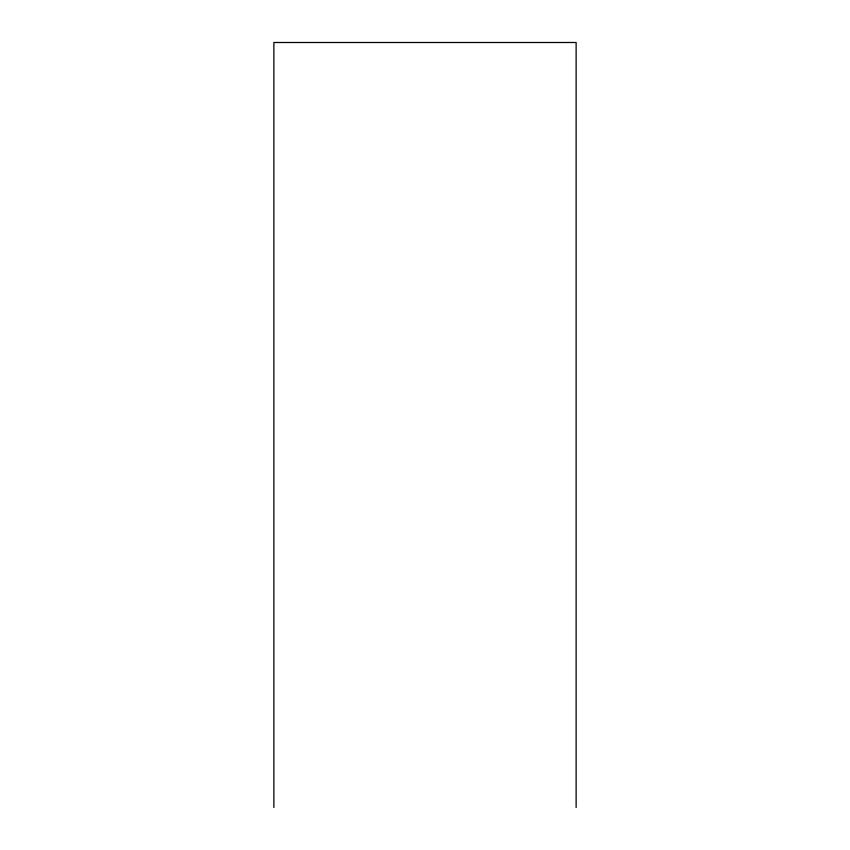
<?xml version="1.0" encoding="UTF-8"?>
<svg xmlns="http://www.w3.org/2000/svg" width="850" height="850" viewBox="0 0 850 850"><rect width="100%" height="100%" fill="white"/><g stroke="black" fill="none" stroke-linecap="round" stroke-linejoin="round"><path stroke-width="1.27" d="M576.13 807.5L576.13 42.5L273.87 42.5L273.87 807.5"/></g></svg>
